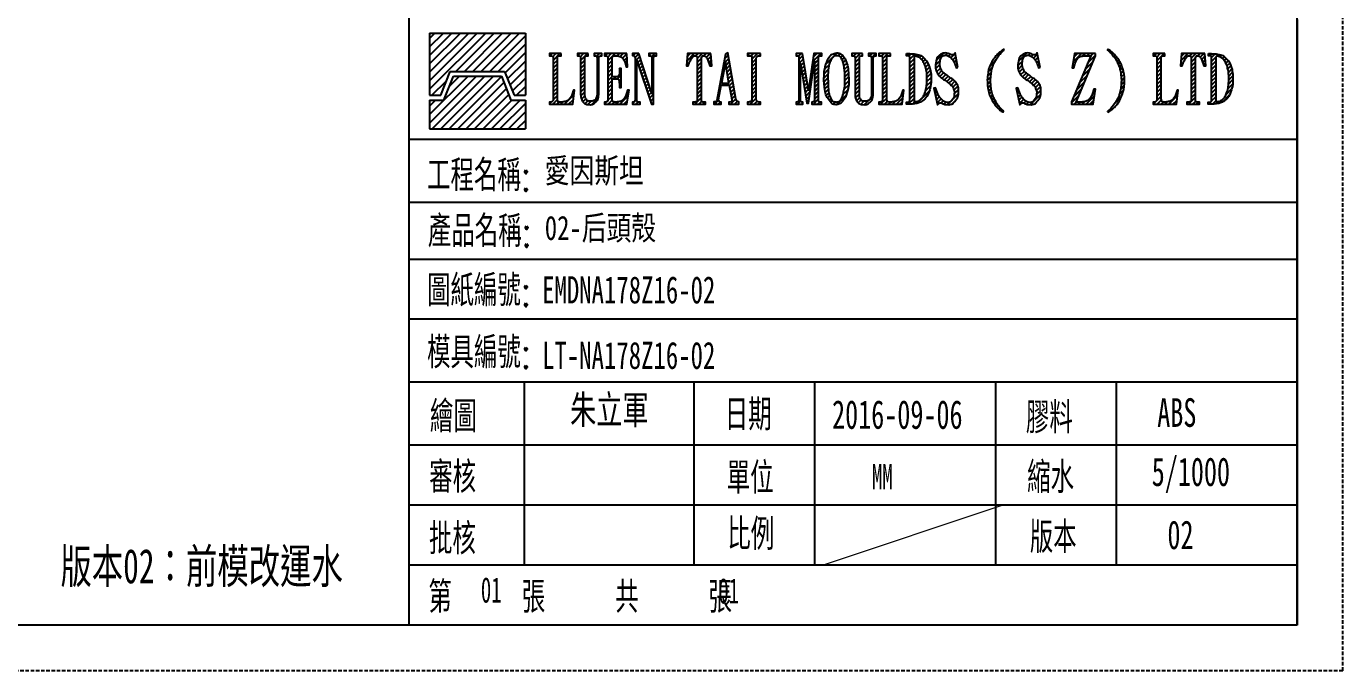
# Model space of a CAD drawing. Header units: inches. Extents: x 133169 to 134399, y -43543 to -42673.
# Drawn here: x 134020.5 to 134399.2, y -43543 to -43357.6 of the extents above; entities that cross this region are included whole.
import ezdxf

# ---------------------------------------------------------------- set-up
doc = ezdxf.new("R2010")
doc.units = ezdxf.units.IN
doc.header["$LTSCALE"] = 2
doc.header["$MEASUREMENT"] = 0
doc.linetypes.add('DASHED', pattern=[0.75, 0.5, -0.25])
doc.layers.get('0').update_dxf_attribs({"linetype": 'CONTINUOUS'})
doc.layers.add('A', color=7, linetype='CONTINUOUS')
doc.layers.add('tg', color=7, linetype='CONTINUOUS')
doc.layers.add('dim', color=3, linetype='CONTINUOUS', lineweight=15)
doc.styles.add('ROMANC', font='romanc', dxfattribs={"width": 0.6, "height": 1})
doc.styles.add('ROMANS', font='ROMANS.shx', dxfattribs={"height": 5, "bigfont": 'chineset.shx'})
doc.styles.get("Standard").update_dxf_attribs({"font": 'txt.shx', "width": 0.67})

# ---------------------------------------------------------------- blocks, each defined once
blk = doc.blocks.new('*X1')
at = {"color": 0}
for p, q in [((-246.88, -247.76), (-241.98, -242.86)), ((-246.88, -246.88), (-242.86, -242.86)), ((-246.6, -248.36), (-241.1, -242.86)), ((-245.71, -248.36), (-240.21, -242.86)), ((-244.83, -248.36), (-239.36, -242.9)), ((-244.8, -243.91), (-243.75, -242.86)), ((-243.94, -248.36), (-239.11, -243.53)), ((-243.06, -248.36), (-238.86, -244.16)), ((-246.88, -245.99), (-246.25, -245.36)), ((-242.18, -248.36), (-238.61, -244.79)), ((-241.29, -248.36), (-238.29, -245.36)), ((-240.41, -248.36), (-237.41, -245.36)), ((-239.53, -248.36), (-236.88, -245.72)), ((-238.64, -248.36), (-236.88, -246.6)), ((-237.76, -248.36), (-236.88, -247.48))]:
    blk.add_line(p, q, dxfattribs=at)
blk = doc.blocks.new('*X0')
at = {"color": 0}
for p, q in [((-246.88, -244.23), (-241.02, -238.36)), ((-246.88, -243.34), (-241.9, -238.36)), ((-246.88, -242.46), (-242.78, -238.36)), ((-246.88, -241.57), (-243.67, -238.36)), ((-246.88, -240.69), (-244.55, -238.36)), ((-246.88, -239.81), (-245.44, -238.36)), ((-246.88, -238.92), (-246.32, -238.36)), ((-244.13, -242.36), (-240.13, -238.36)), ((-243.25, -242.36), (-239.25, -238.36)), ((-242.36, -242.36), (-238.36, -238.36)), ((-241.48, -242.36), (-237.48, -238.36)), ((-240.6, -242.36), (-236.88, -238.65)), ((-239.71, -242.36), (-236.88, -239.53)), ((-238.98, -242.51), (-236.88, -240.41)), ((-238.73, -243.15), (-236.88, -241.3)), ((-238.47, -243.78), (-236.88, -242.18)), ((-238.22, -244.41), (-236.88, -243.06)), ((-246.63, -244.86), (-245.11, -243.34)), ((-237.79, -244.86), (-236.88, -243.95)), ((-245.75, -244.86), (-245.7, -244.81)), ((-236.91, -244.86), (-236.88, -244.83))]:
    blk.add_line(p, q, dxfattribs=at)
blk = doc.blocks.new('20051210.083501')
at = {"layer": 'A'}
for p, q in [((0, 0), (0, -12.46)), ((0, 0), (19.17, 0)), ((19.17, 0), (19.17, -12.46)), ((2.23, -12.46), (4.14, -7.67)), ((4.14, -7.67), (15.02, -7.67)), ((15.02, -7.67), (16.94, -12.46)), ((2.87, -13.42), (4.79, -8.62)), ((4.79, -8.62), (14.37, -8.62)), ((14.37, -8.62), (16.29, -13.42)), ((0, -12.46), (2.23, -12.46)), ((16.94, -12.46), (19.17, -12.46)), ((0, -13.42), (2.87, -13.42)), ((0, -13.42), (0, -19.17)), ((16.29, -13.42), (19.17, -13.42)), ((19.17, -13.42), (19.17, -19.17)), ((0, -19.17), (19.17, -19.17))]:
    blk.add_line(p, q, dxfattribs=at)
at = {"layer": 'A', "xscale": 1.916639999999461, "yscale": 1.916639999999916, "zscale": 1.91664}
for name in ['*X0', '*X1']:
    blk.add_blockref(name, (473.18, 456.86), dxfattribs=at)

msp = doc.modelspace()

# ---------------------------------------------------------------- hatches: boundary and pattern name
h = msp.add_hatch()
h.set_pattern_fill('ANSI31', color=256, scale=0.253108, style=0)
h.set_pattern_definition([(45, (175001.2744, -41907.26515), (-0.568243747, 0.568243747), [])])
h.paths.add_polyline_path([(134360.581, -43379.408), (134360.581, -43380.027), (134361.136, -43380.027, 0.0414633), (134362.191, -43379.982, 0.0098365), (134363.556, -43379.781, 0.0742962), (134364.567, -43379.454, 0.0820892), (134365.813, -43378.553, 0), (134365.813, -43378.553, 0.0994446), (134366.923, -43376.869, 0), (134366.923, -43376.869, 0.0507965), (134367.488, -43374.931, 0), (134367.488, -43374.931, 0.0544958), (134367.67, -43372.437), (134367.67, -43372.437), (134367.633, -43371.427), (134367.469, -43370.39, 0.0652171), (134367.278, -43369.535), (134366.86, -43368.388), (134366.359, -43367.523, 0.0255552), (134365.24, -43366.404, 0.1195021), (134364.148, -43365.813, 0.0499872), (134362.328, -43365.521, 0.0064973), (134361.136, -43365.467), (134360.59, -43365.449), (134360.59, -43366.076), (134361.227, -43366.076, -0.31305), (134361.391, -43366.122, -0.1750245), (134361.509, -43366.45, 0), (134361.509, -43366.45), (134361.509, -43378.99, -0.0611975), (134361.454, -43379.163, 0), (134361.454, -43379.163, -0.2937019), (134361.072, -43379.408)])
h.paths.add_polyline_path([(134362.753, -43366.549), (134362.753, -43378.904, 0.1084649), (134362.819, -43379.204, 0), (134362.819, -43379.204, 0.3983232), (134362.929, -43379.248), (134363.17, -43379.241, 0.0763618), (134363.844, -43379.116, 0), (134363.844, -43379.116, 0.089624), (134364.751, -43378.604, 0), (134364.751, -43378.604, 0.0989952), (134365.469, -43377.718, 0.0470821), (134365.937, -43376.576, 0.0375978), (134366.311, -43374.907, 0), (134366.311, -43374.907, 0.0259589), (134366.442, -43373.494, 0), (134366.442, -43373.494, 0.0205474), (134366.442, -43371.767, 0.0331816), (134366.281, -43370.273, 0), (134366.281, -43370.273, 0.0397704), (134365.959, -43369.029, 0), (134365.959, -43369.029, 0.0390929), (134365.513, -43368.004, 0), (134365.513, -43368.004, 0.0785078), (134364.729, -43366.964, 0), (134364.729, -43366.964, 0.0940735), (134363.792, -43366.349, 0.1004309), (134363.156, -43366.225, 0), (134363.156, -43366.225, 0.0772307), (134362.841, -43366.276), (134362.775, -43366.386)], flags=16)
h.paths.add_polyline_path([(134344.732, -43365.474), (134344.732, -43366.088), (134345.178, -43366.088, -0.4471104), (134345.792, -43366.775), (134345.792, -43378.68, -0.3629609), (134345.178, -43379.415), (134344.756, -43379.415), (134344.756, -43380.029), (134351.431, -43380.029), (134351.913, -43376.017), (134351.6, -43376.017), (134351.359, -43376.872), (134351.359, -43376.872, -0.1151305), (134350.323, -43378.752, -0.1470783), (134349.648, -43379.162, -0.0200187), (134348.648, -43379.378, -0.0920225), (134347.443, -43379.366), (134347.166, -43379.125), (134347.021, -43378.487), (134347.021, -43377.028), (134347.021, -43366.732, -0.1486596), (134347.164, -43366.262, 0), (134347.164, -43366.262, -0.2444346), (134347.504, -43366.076), (134348.087, -43366.076), (134348.087, -43365.474)])
h.paths.add_polyline_path([(134331.603, -43382.138), (134331.729, -43382.353), (134331.968, -43382.204), (134332.788, -43381.641, 0.0700903), (134333.213, -43381.252), (134333.698, -43380.81), (134334.32, -43380.068), (134334.81, -43379.356, 0.0489267), (134335.181, -43378.685, -0.0112917), (134335.786, -43377.369), (134336.025, -43376.651, 0.0452148), (134336.294, -43375.508, 0.0194511), (134336.468, -43373.815, 0.0381497), (134336.45, -43372.439, 0.0187929), (134336.264, -43370.985, 0), (134336.264, -43370.985, 0.0471864), (134335.834, -43369.357, 0.0282667), (134335.301, -43368.131, 0), (134335.301, -43368.131, 0.0441271), (134334.523, -43366.874, 0.0213392), (134333.56, -43365.695, 0.0597799), (134332.483, -43364.744, 0.0000522), (134331.733, -43364.226), (134331.606, -43364.456), (134331.817, -43364.65, -0.0146115), (134332.379, -43365.198, 0), (134332.379, -43365.198, -0.0089534), (134332.866, -43365.719, -0.0238855), (134333.329, -43366.285, 0), (134333.329, -43366.285, -0.0123206), (134333.827, -43366.992, 0), (134333.827, -43366.992, -0.0281505), (134334.348, -43367.877, 0), (134334.348, -43367.877, -0.0165965), (134334.856, -43368.947, -0.0665241), (134335.219, -43370.226, 0.0184753), (134335.367, -43371.032, -0.0507901), (134335.435, -43371.619), (134335.511, -43372.325, -0.0444565), (134335.534, -43373.719, -0.0008859), (134335.433, -43375.101, -0.0557862), (134335.128, -43376.717, 0.0089738), (134334.888, -43377.549), (134334.553, -43378.32), (134333.799, -43379.607), (134333.327, -43380.283), (134332.501, -43381.252)])
h.paths.add_polyline_path([(134352.587, -43369.009), (134352.899, -43365.459), (134359.556, -43365.459), (134359.819, -43368.999), (134359.324, -43368.999), (134358.689, -43367.375, 0.0956872), (134358.185, -43366.477, 0.0984077), (134357.741, -43366.124, 0.2621702), (134357.196, -43366.145, 0.2609355), (134356.914, -43366.649), (134356.914, -43378.864, 0.1320932), (134356.974, -43379.207, 0.2912007), (134357.307, -43379.418), (134358.023, -43379.418), (134358.023, -43380.034), (134354.372, -43380.034), (134354.372, -43379.418), (134355.058, -43379.418, 0.1278797), (134355.522, -43379.277, 0.2609355), (134355.663, -43379.025), (134355.663, -43366.709), (134355.613, -43366.366), (134355.421, -43366.165), (134355.199, -43366.094, 0.2119014), (134354.987, -43366.064, 0.1524638), (134354.261, -43366.538, 0.0886389), (134353.454, -43367.97), (134353.091, -43369.009)])
h.paths.add_polyline_path([(134321.246, -43379.311), (134321.246, -43380.018), (134327.476, -43380.018), (134328.102, -43375.7), (134327.663, -43375.7), (134327.265, -43376.985, -0.078387), (134326.768, -43377.993, -0.0405768), (134326.077, -43378.823), (134325.638, -43379.083), (134325.638, -43379.083, -0.1243815), (134324.703, -43379.36, 0.0324642), (134324.239, -43379.409), (134322.596, -43379.409), (134328.094, -43366.071), (134328.094, -43365.437), (134322.027, -43365.437), (134321.425, -43369.544), (134321.856, -43369.544), (134322.149, -43368.576, -0.0647548), (134322.775, -43367.185, -0.1575087), (134323.768, -43366.339, 0), (134323.768, -43366.339, -0.0914417), (134324.906, -43366.096, 0.0106211), (134325.394, -43366.071), (134326.728, -43366.071)])
h.paths.add_polyline_path([(134296.989, -43373.046, 0.0315123), (134297.134, -43375.295, 0), (134297.134, -43375.295, 0.0402062), (134297.497, -43377.015, 0.0623728), (134298.191, -43378.6, -0.0031537), (134298.958, -43379.906, 0.0650154), (134299.642, -43380.797, 0.0004545), (134300.205, -43381.361, 0.066774), (134301.271, -43382.173, -0.0041036), (134301.562, -43382.342), (134301.684, -43382.131), (134301.431, -43381.882), (134300.788, -43381.211, -0.043122), (134300.032, -43380.271, 0), (134300.032, -43380.271, -0.0144025), (134299.398, -43379.267, 0), (134299.398, -43379.267, -0.0174648), (134298.773, -43378.121, -0.0539346), (134298.534, -43377.478, 0), (134298.534, -43377.478, 0.031882), (134298.388, -43377.027), (134298.196, -43376.163), (134298.196, -43376.163, -0.0371427), (134298.041, -43375.102, 0), (134298.041, -43375.102, 0.0047038), (134297.947, -43373.933, -0.0465851), (134297.952, -43372.609, -0.0007597), (134298.074, -43371.369, -0.0351514), (134298.318, -43369.947, 0), (134298.318, -43369.947, -0.0239146), (134298.656, -43368.806, 0), (134298.656, -43368.806, -0.0614674), (134299.215, -43367.674, 0), (134299.215, -43367.674, 0.0140719), (134299.806, -43366.717, -0.068346), (134300.665, -43365.613, 0.0243719), (134301.168, -43365.073, -0.0490829), (134301.703, -43364.552, 0), (134301.703, -43364.552, 0.0301326), (134301.81, -43364.456), (134301.684, -43364.224), (134301.244, -43364.519, 0.0494384), (134300.118, -43365.447, 0.0177696), (134299.276, -43366.356, 0.042056), (134298.655, -43367.214, 0.0470099), (134297.476, -43369.658, 0.0754491), (134297.196, -43371.005), (134297.093, -43371.679, 0.0385372), (134296.989, -43373.046)])
h.paths.add_polyline_path([(134305.242, -43375.411), (134306.354, -43380.17), (134306.586, -43379.938, -0.1357493), (134307.05, -43379.676, 0), (134307.05, -43379.676, -0.2278345), (134307.652, -43379.799, 0.135743), (134308.27, -43380.047, -0.0672556), (134308.703, -43380.155), (134309.615, -43380.186), (134310.202, -43380.062, 0.1526658), (134310.974, -43379.629, 0.0586811), (134312.056, -43378.177, 0), (134312.056, -43378.177, 0.1413241), (134312.365, -43376.926), (134312.411, -43376.014, 0.0934362), (134312.272, -43374.994, 0), (134312.272, -43374.994, 0.0736867), (134311.685, -43373.835, 0), (134311.685, -43373.835, 0.101128), (134310.449, -43372.677, -0.036431), (134309.398, -43371.92, 0.0378749), (134308.255, -43371.101, 0), (134308.255, -43371.101, -0.105904), (134307.699, -43370.575, 0), (134307.699, -43370.575, -0.0243212), (134307.297, -43369.926, 0), (134307.297, -43369.926, -0.0885428), (134307.081, -43369.293, -0.0445383), (134307.019, -43368.319, 0), (134307.019, -43368.319, -0.0555732), (134307.189, -43367.083, -0.1531711), (134307.683, -43366.28, 0), (134307.683, -43366.28, -0.1349704), (134308.425, -43365.925, 0), (134308.425, -43365.925, -0.1850459), (134309.321, -43366.095, 0.0194675), (134310.032, -43366.496), (134310.572, -43367.083, -0.0923633), (134311.144, -43367.995, 0), (134311.144, -43367.995, -0.0080312), (134311.731, -43369.556), (134312.226, -43369.447), (134311.376, -43365.291), (134311.16, -43365.554, -0.2747762), (134310.387, -43365.832, -0.0854284), (134309.692, -43365.569, 0.1752427), (134308.286, -43365.307, 0.1106125), (134307.019, -43365.816, 0), (134307.019, -43365.816, 0.1819994), (134306.03, -43367.238, 0.0535258), (134305.752, -43369.2, 0.1300031), (134306.123, -43370.823, 0), (134306.123, -43370.823, 0.0775644), (134307.142, -43372.198, 0), (134307.142, -43372.198, 0.0682662), (134308.425, -43373.156, -0.0563125), (134309.599, -43373.99, 0.0033658), (134310.526, -43374.809, 0), (134310.526, -43374.809, -0.1932925), (134310.897, -43375.535), (134311.082, -43375.968, -0.1577109), (134311.175, -43376.972), (134311.098, -43377.853), (134310.804, -43378.502), (134310.31, -43379.166, -0.2441194), (134309.769, -43379.429), (134309.46, -43379.521), (134309.012, -43379.49, -0.1667011), (134308.023, -43379.073, -0.0146364), (134307.127, -43378.223, 0), (134307.127, -43378.223, -0.1187079), (134306.432, -43377.08), (134305.783, -43375.319)])
h.paths.add_polyline_path([(134273.732, -43380.027), (134273.732, -43379.408), (134274.223, -43379.408, 0.2937019), (134274.606, -43379.163, 0), (134274.606, -43379.163, 0.0611975), (134274.66, -43378.99), (134274.66, -43366.45, 0.1750245), (134274.542, -43366.122, 0.31305), (134274.378, -43366.076), (134273.741, -43366.076), (134273.741, -43365.449), (134274.287, -43365.467, -0.0064973), (134275.479, -43365.521, -0.0499872), (134277.299, -43365.813, -0.1195021), (134278.391, -43366.404, 0), (134278.391, -43366.404, -0.0255552), (134279.511, -43367.523), (134280.011, -43368.388), (134280.43, -43369.535, -0.0652171), (134280.621, -43370.39), (134280.785, -43371.427), (134280.821, -43372.437), (134280.821, -43372.437, -0.0544958), (134280.639, -43374.931, 0), (134280.639, -43374.931, -0.0507965), (134280.075, -43376.869, -0.0994446), (134278.965, -43378.553, 0), (134278.965, -43378.553, -0.0820892), (134277.718, -43379.454, 0), (134277.718, -43379.454, -0.0742962), (134276.708, -43379.781, -0.0098365), (134275.343, -43379.982, -0.0414633), (134274.287, -43380.027)])
h.paths.add_polyline_path([(134265.768, -43365.474), (134265.768, -43366.088), (134266.213, -43366.088, -0.4471104), (134266.828, -43366.775), (134266.828, -43378.68, -0.3629609), (134266.213, -43379.415), (134265.792, -43379.415), (134265.792, -43380.029), (134272.467, -43380.029), (134272.949, -43376.017), (134272.636, -43376.017), (134272.395, -43376.872, -0.1151305), (134271.358, -43378.752, -0.1470783), (134270.684, -43379.162, 0), (134270.684, -43379.162, -0.0200187), (134269.684, -43379.378, -0.0920225), (134268.479, -43379.366), (134268.201, -43379.125), (134268.057, -43378.487), (134268.057, -43377.028), (134268.057, -43366.732, -0.1486596), (134268.2, -43366.262, 0), (134268.2, -43366.262, -0.2444346), (134268.54, -43366.076), (134269.123, -43366.076), (134269.123, -43365.474)])
h.paths.add_polyline_path([(134275.904, -43366.549), (134275.904, -43378.904, 0.1084649), (134275.97, -43379.204, 0.3983232), (134276.08, -43379.248), (134276.322, -43379.241, 0.0763618), (134276.995, -43379.116, 0), (134276.995, -43379.116, 0.089624), (134277.903, -43378.604, 0), (134277.903, -43378.604, 0.0989952), (134278.62, -43377.718, 0.0470821), (134279.089, -43376.576, 0.0375978), (134279.462, -43374.907, 0), (134279.462, -43374.907, 0.0259589), (134279.594, -43373.494, 0), (134279.594, -43373.494, 0.0205474), (134279.594, -43371.767, 0), (134279.594, -43371.767, 0.0331816), (134279.433, -43370.273, 0), (134279.433, -43370.273, 0.0397704), (134279.111, -43369.029, 0), (134279.111, -43369.029, 0.0390929), (134278.664, -43368.004, 0), (134278.664, -43368.004, 0.0785078), (134277.881, -43366.964, 0), (134277.881, -43366.964, 0.0940735), (134276.944, -43366.349, 0), (134276.944, -43366.349, 0.1004309), (134276.307, -43366.225, 0), (134276.307, -43366.225, 0.0772307), (134275.992, -43366.276), (134275.926, -43366.386)], flags=16)
h.paths.add_polyline_path([(134249.978, -43373.301), (134250.042, -43373.983), (134250.17, -43375.177), (134250.361, -43376.392, 0.1114199), (134250.916, -43378.076, 0), (134250.916, -43378.076, 0.0496859), (134252.088, -43379.654, 0.186465), (134253.069, -43380.144), (134253.516, -43380.187, 0.0375207), (134254.412, -43379.931, 0.1534797), (134255.35, -43379.206), (134256.181, -43378.012, 0.0128615), (134256.906, -43375.518, 0.0754903), (134257.14, -43373.322, 0.0019683), (134256.991, -43370.232, 0.0822677), (134256.565, -43368.292), (134256.053, -43367.013), (134255.371, -43366.053), (134254.518, -43365.478, 0.2029711), (134253.73, -43365.286, 0.019715), (134252.685, -43365.499, 0), (134252.685, -43365.499, 0.1971419), (134251.662, -43366.245, 0.0532198), (134250.553, -43368.569, 0), (134250.553, -43368.569, 0.0768728), (134250.042, -43371.297)])
h.paths.add_polyline_path([(134241.968, -43379.412), (134241.968, -43380.027), (134243.941, -43380.027), (134243.941, -43379.417), (134243.6, -43379.417, -0.236068), (134243.293, -43379.263, 0), (134243.293, -43379.263, -0.1778629), (134243.227, -43379.043, 0.0731766), (134243.21, -43378.851), (134243.21, -43368.344), (134245.062, -43379.711), (134245.568, -43379.711), (134247.227, -43367.643), (134247.227, -43378.898, 0), (134247.227, -43378.898, -0.1813346), (134247.062, -43379.337), (134246.886, -43379.392), (134246.722, -43379.403), (134246.535, -43379.403), (134246.535, -43380.019), (134249.315, -43380.019), (134249.315, -43379.403), (134248.788, -43379.403, -0.2703491), (134248.524, -43379.249, -0.1661539), (134248.458, -43378.898), (134248.458, -43366.632, -0.2754595), (134248.799, -43366.061), (134249.326, -43366.061), (134249.326, -43365.445), (134247.029, -43365.445), (134245.491, -43376.007), (134243.82, -43365.454), (134241.974, -43365.454), (134241.974, -43366.075), (134242.314, -43366.075, -0.2042261), (134242.65, -43366.217, 0), (134242.65, -43366.217, -0.2004412), (134242.716, -43366.388, 0.0488454), (134242.732, -43366.619), (134242.732, -43378.862, -0.1282881), (134242.633, -43379.241, -0.2763778), (134242.336, -43379.412)])
h.paths.add_polyline_path([(134251.228, -43372.338, 0.0107728), (134251.283, -43374.491, 0.0226526), (134251.5, -43376.843, 0), (134251.5, -43376.843, 0.0660072), (134251.789, -43377.892, 0), (134251.789, -43377.892, 0.0545447), (134252.386, -43378.96, 0), (134252.386, -43378.96, 0.2164164), (134253.291, -43379.484, 0), (134253.291, -43379.484, 0.1433054), (134254.159, -43379.322, 0), (134254.159, -43379.322, 0.1933289), (134255.046, -43378.308, 0.0342724), (134255.643, -43376.137, 0), (134255.643, -43376.137, 0.0520414), (134255.914, -43373.315), (134255.896, -43371.09), (134255.589, -43368.738), (134255.191, -43367.326, -0.0180621), (134254.702, -43366.476, 0.2109706), (134254.268, -43366.132, 0), (134254.268, -43366.132, 0.0423726), (134253.526, -43366.006, 0.2013091), (134252.911, -43366.205, 0.0679648), (134252.35, -43366.838, 0), (134252.35, -43366.838, 0.0561857), (134251.789, -43367.923, 0.0807476), (134251.319, -43370.203)], flags=16)
h.paths.add_polyline_path([(134258.009, -43365.454), (134258.009, -43366.081), (134258.416, -43366.081, -0.4453624), (134258.939, -43366.661), (134258.939, -43377.252, 0.1272962), (134259.461, -43379.272, 0), (134259.461, -43379.272, 0.0960143), (134259.629, -43379.472, -0.0247325), (134260.004, -43379.808), (134260.546, -43380.06, 0.1076234), (134260.978, -43380.156), (134261.778, -43380.169, 0.1445312), (134262.708, -43379.911, 0.0767167), (134263.547, -43379.188, 0.1475227), (134264.057, -43378.027, -0.0034333), (134264.186, -43377.02), (134264.186, -43366.7, -0.3258682), (134264.637, -43366.081), (134265.051, -43366.081), (134265.051, -43365.461), (134262.824, -43365.461), (134262.824, -43366.081), (134263.172, -43366.081, -0.2211811), (134263.45, -43366.21, 0), (134263.45, -43366.21, -0.1386424), (134263.663, -43366.681, 0), (134263.663, -43366.681, -0.0291948), (134263.689, -43366.965), (134263.689, -43376.968, -0.096528), (134263.444, -43378.227, -0.1769594), (134262.772, -43378.969, 0), (134262.772, -43378.969, -0.0838676), (134262.262, -43379.137, -0.0420431), (134261.585, -43379.182, -0.1259814), (134260.998, -43379.021, 0), (134260.998, -43379.021, -0.0862317), (134260.513, -43378.62, 0), (134260.513, -43378.62, -0.130353), (134260.346, -43378.272), (134260.236, -43377.93), (134260.171, -43377.272), (134260.171, -43366.597, -0.403205), (134260.675, -43366.074), (134261.107, -43366.074), (134261.107, -43365.454)])
h.paths.add_polyline_path([(134218.33, -43380.03), (134218.33, -43379.378), (134218.6, -43379.378, 0.0880206), (134218.982, -43379.203, 0), (134218.982, -43379.203, 0.1981024), (134219.157, -43378.933), (134221.621, -43365.63), (134222.305, -43365.276), (134224.61, -43378.52, -0.0340023), (134224.833, -43378.997, 0.3099246), (134225.389, -43379.378), (134225.532, -43379.378), (134225.532, -43380.03), (134222.575, -43380.03), (134222.575, -43379.394), (134222.829, -43379.394), (134223.243, -43379.33), (134223.402, -43379.155, 0.117222), (134223.433, -43378.694), (134222.75, -43374.577), (134220.413, -43374.577), (134219.681, -43378.694, 0.1828166), (134219.729, -43379.092, 0), (134219.729, -43379.092, 0.2793781), (134220.254, -43379.41), (134220.445, -43379.41), (134220.445, -43380.03)])
h.paths.add_polyline_path([(134220.534, -43373.933), (134221.611, -43367.957), (134222.649, -43373.933)], flags=16)
h.paths.add_polyline_path([(134228.028, -43365.464), (134228.028, -43366.08), (134228.384, -43366.08, -0.1151205), (134229.094, -43366.246), (134229.189, -43366.423), (134229.26, -43366.779), (134229.26, -43378.511, -0.165023), (134229.035, -43379.174, -0.196744), (134228.751, -43379.34, 0.0151159), (134228.336, -43379.411), (134228.028, -43379.411), (134228.028, -43380.038), (134231.746, -43380.038), (134231.746, -43379.399), (134231.414, -43379.399, -0.1510207), (134230.763, -43379.198, 0), (134230.763, -43379.198, -0.2299796), (134230.621, -43378.949), (134230.515, -43378.594, -0.1303355), (134230.503, -43378.227), (134230.503, -43366.909, -0.23248), (134230.846, -43366.21, 0), (134230.846, -43366.21, -0.2001016), (134231.332, -43366.08), (134231.724, -43366.08), (134231.724, -43365.464)])
h.paths.add_polyline_path([(134194.912, -43365.455), (134194.912, -43365.995), (134195.009, -43365.995, -0.296966), (134195.564, -43366.356, -0.1129405), (134195.655, -43366.83, 0), (134195.655, -43366.83), (134195.655, -43378.819, 0), (134195.655, -43378.819, -0.139346), (134195.518, -43379.302, 0), (134195.518, -43379.302, -0.2178389), (134195.411, -43379.374, 0.0242396), (134195.217, -43379.415), (134194.912, -43379.415), (134194.912, -43380.026), (134197.066, -43380.026), (134197.066, -43379.409), (134196.557, -43379.409, -0.3152222), (134196.2, -43379.16, -0.090974), (134196.149, -43378.859), (134196.149, -43367.477), (134200.397, -43380.026), (134200.957, -43380.026), (134200.957, -43366.713, -0.1765617), (134201.156, -43366.168, 0), (134201.156, -43366.168, -0.2069332), (134201.298, -43366.097, 0.0522334), (134201.456, -43366.071), (134201.823, -43366.071), (134201.823, -43365.46), (134199.597, -43365.46), (134199.597, -43366.066), (134199.954, -43366.066, -0.1748169), (134200.264, -43366.178, 0), (134200.264, -43366.178, -0.196301), (134200.422, -43366.474, 0.0208197), (134200.458, -43366.718), (134200.458, -43376.934), (134196.705, -43365.455)])
h.paths.add_polyline_path([(134210.448, -43369.009), (134210.761, -43365.459), (134217.418, -43365.459), (134217.68, -43368.999), (134217.186, -43368.999), (134216.55, -43367.375, 0.0956872), (134216.046, -43366.477, 0.0984077), (134215.602, -43366.124, 0.2621702), (134215.057, -43366.145, 0), (134215.057, -43366.145, 0.2609355), (134214.775, -43366.649), (134214.775, -43378.864, 0.1320932), (134214.835, -43379.207, 0), (134214.835, -43379.207, 0.2912007), (134215.168, -43379.418), (134215.884, -43379.418), (134215.884, -43380.034), (134212.233, -43380.034), (134212.233, -43379.418), (134212.919, -43379.418, 0.1278797), (134213.383, -43379.277, 0), (134213.383, -43379.277, 0.2609355), (134213.524, -43379.025), (134213.524, -43366.709), (134213.474, -43366.366), (134213.282, -43366.165), (134213.06, -43366.094, 0.2119014), (134212.848, -43366.064, 0.1524638), (134212.122, -43366.538, 0.0886389), (134211.315, -43367.97), (134210.952, -43369.009)])
h.paths.add_polyline_path([(134281.561, -43375.411), (134282.673, -43380.17), (134282.905, -43379.938, -0.1357493), (134283.369, -43379.676, 0), (134283.369, -43379.676, -0.2278345), (134283.971, -43379.799, 0.135743), (134284.589, -43380.047, -0.0672556), (134285.022, -43380.155), (134285.933, -43380.186), (134286.52, -43380.062, 0.1526658), (134287.293, -43379.629, 0.0586811), (134288.375, -43378.177, 0), (134288.375, -43378.177, 0.1413241), (134288.684, -43376.926), (134288.73, -43376.014, 0.0934362), (134288.591, -43374.994, 0.0736867), (134288.004, -43373.835, 0), (134288.004, -43373.835, 0.101128), (134286.768, -43372.677, -0.036431), (134285.717, -43371.92, 0.0378749), (134284.574, -43371.101, -0.105904), (134284.017, -43370.575, 0), (134284.017, -43370.575, -0.0243212), (134283.616, -43369.926, -0.0885428), (134283.399, -43369.293, -0.0445383), (134283.338, -43368.319, 0), (134283.338, -43368.319, -0.0555732), (134283.508, -43367.083, 0), (134283.508, -43367.083, -0.153171), (134284.002, -43366.28, 0), (134284.002, -43366.28, -0.1349704), (134284.744, -43365.925, -0.1850459), (134285.64, -43366.095, 0.0194675), (134286.351, -43366.496), (134286.891, -43367.083, -0.0923633), (134287.463, -43367.995, -0.0080312), (134288.05, -43369.556), (134288.545, -43369.447), (134287.695, -43365.291), (134287.478, -43365.554, -0.2747762), (134286.706, -43365.832, -0.0854284), (134286.011, -43365.569, 0.1752427), (134284.605, -43365.307, 0.1106125), (134283.338, -43365.816, 0), (134283.338, -43365.816, 0.1819994), (134282.349, -43367.238, 0.0535258), (134282.071, -43369.2, 0.1300031), (134282.441, -43370.823, 0), (134282.441, -43370.823, 0.0775644), (134283.461, -43372.198, 0), (134283.461, -43372.198, 0.0682662), (134284.744, -43373.156, -0.0563125), (134285.918, -43373.99, 0.0033658), (134286.845, -43374.809, -0.1932925), (134287.216, -43375.535), (134287.401, -43375.968, -0.1577109), (134287.494, -43376.972), (134287.417, -43377.853), (134287.123, -43378.502), (134286.629, -43379.166, -0.2441194), (134286.088, -43379.429), (134285.779, -43379.521), (134285.331, -43379.49, -0.1667011), (134284.342, -43379.073, -0.0146364), (134283.446, -43378.223, 0), (134283.446, -43378.223, -0.1187079), (134282.75, -43377.08), (134282.102, -43375.319)])
h.paths.add_polyline_path([(134179.047, -43365.454), (134179.047, -43366.081), (134179.454, -43366.081, -0.4453624), (134179.976, -43366.661), (134179.976, -43377.252, 0.1272962), (134180.499, -43379.272, 0), (134180.499, -43379.272, 0.0960143), (134180.667, -43379.472, -0.0247325), (134181.041, -43379.808), (134181.583, -43380.06, 0.1076234), (134182.016, -43380.156), (134182.816, -43380.169, 0.1445312), (134183.746, -43379.911, 0.0767167), (134184.585, -43379.188, 0.1475227), (134185.094, -43378.027, 0), (134185.094, -43378.027, -0.0034333), (134185.223, -43377.02), (134185.223, -43366.7, -0.3258682), (134185.675, -43366.081), (134186.088, -43366.081), (134186.088, -43365.461), (134183.862, -43365.461), (134183.862, -43366.081), (134184.21, -43366.081, -0.2211811), (134184.488, -43366.21, 0), (134184.488, -43366.21, -0.1386424), (134184.701, -43366.681, 0), (134184.701, -43366.681, -0.0291948), (134184.727, -43366.965), (134184.727, -43376.968, -0.096528), (134184.481, -43378.227, 0), (134184.481, -43378.227, -0.1769594), (134183.81, -43378.969, 0), (134183.81, -43378.969, -0.0838676), (134183.3, -43379.137, 0), (134183.3, -43379.137, -0.0420431), (134182.623, -43379.182, -0.1259814), (134182.035, -43379.021, 0), (134182.035, -43379.021, -0.0862317), (134181.551, -43378.62, 0), (134181.551, -43378.62, -0.130353), (134181.383, -43378.272), (134181.274, -43377.93), (134181.209, -43377.272), (134181.209, -43366.597, -0.403205), (134181.713, -43366.074), (134182.145, -43366.074), (134182.145, -43365.454)])
h.paths.add_polyline_path([(134171.01, -43365.474), (134171.01, -43366.088), (134171.456, -43366.088, -0.4471104), (134172.07, -43366.775), (134172.07, -43378.68, -0.3629609), (134171.456, -43379.415), (134171.034, -43379.415), (134171.034, -43380.029), (134177.709, -43380.029), (134178.191, -43376.017), (134177.878, -43376.017), (134177.637, -43376.872, -0.1151305), (134176.6, -43378.752, -0.1470783), (134175.926, -43379.162, -0.0200187), (134174.926, -43379.378, -0.0920225), (134173.721, -43379.366), (134173.444, -43379.125), (134173.299, -43378.487), (134173.299, -43377.028), (134173.299, -43366.732, -0.1486596), (134173.442, -43366.262, -0.2444346), (134173.782, -43366.076), (134174.365, -43366.076), (134174.365, -43365.474)])
h.paths.add_polyline_path([(134186.819, -43379.412), (134186.819, -43380.025), (134193.313, -43380.025), (134193.937, -43376.006), (134193.472, -43376.006), (134193.197, -43376.99, -0.0700144), (134192.753, -43378.005, 0), (134192.753, -43378.005, -0.0973563), (134191.843, -43378.988, -0.1183441), (134191.208, -43379.253, 0.0157214), (134190.606, -43379.369, -0.1268605), (134189.559, -43379.338, 0), (134189.559, -43379.338, -0.306736), (134189.093, -43378.777, 0.0118619), (134189.04, -43378.343), (134189.04, -43372.706), (134190.458, -43372.706, -0.4453624), (134191.029, -43373.341), (134191.103, -43373.743), (134191.124, -43374.123), (134191.124, -43375.234), (134191.642, -43375.234), (134191.642, -43369.787), (134191.124, -43369.787), (134191.124, -43371.056, -0.145032), (134190.87, -43371.913, -0.2828165), (134190.447, -43372.114), (134189.04, -43372.114), (134189.04, -43366.773, -0.3574663), (134189.569, -43366.128, -0.0655863), (134190.362, -43366.075, 0), (134190.362, -43366.075, -0.104851), (134191.494, -43366.392, 0), (134191.494, -43366.392, -0.1044537), (134192.224, -43366.995, 0), (134192.224, -43366.995, -0.127245), (134192.742, -43368.158), (134193.049, -43369.227), (134193.504, -43369.227), (134193.239, -43365.461), (134186.872, -43365.461), (134186.872, -43366.075), (134187.327, -43366.075, -0.3243613), (134187.75, -43366.381, 0), (134187.75, -43366.381, -0.0911807), (134187.803, -43366.773), (134187.803, -43378.555, 0), (134187.803, -43378.555, -0.0812777), (134187.708, -43379.137, -0.2346711), (134187.539, -43379.306, 0), (134187.539, -43379.306, 0.0697377), (134187.327, -43379.412)])

# ---------------------------------------------------------------- linework, layer by layer
for points in [[(134174.365, -43365.474), (134171.01, -43365.474), (134171.01, -43366.088), (134171.456, -43366.088, -0.4471104), (134172.07, -43366.775), (134172.07, -43378.68, -0.3629609), (134171.456, -43379.415), (134171.034, -43379.415), (134171.034, -43380.029), (134177.709, -43380.029), (134178.191, -43376.017), (134177.878, -43376.017), (134177.637, -43376.872, -0.1151305), (134176.6, -43378.752, -0.1470783), (134175.926, -43379.162, -0.0200187), (134174.926, -43379.378, -0.0920225), (134173.721, -43379.366), (134173.444, -43379.125), (134173.299, -43378.487), (134173.299, -43377.028), (134173.299, -43366.732, -0.1486596), (134173.442, -43366.262, -0.2444346), (134173.782, -43366.076), (134174.365, -43366.076)], [(134182.145, -43365.454), (134179.047, -43365.454), (134179.047, -43366.081), (134179.454, -43366.081, -0.4453624), (134179.976, -43366.661), (134179.976, -43377.252, 0.1272962), (134180.499, -43379.272, 0.0960143), (134180.667, -43379.472, -0.0247325), (134181.041, -43379.808), (134181.583, -43380.06, 0.1076234), (134182.016, -43380.156), (134182.816, -43380.169, 0.1445312), (134183.746, -43379.911, 0.0767167), (134184.585, -43379.188, 0.1475227), (134185.094, -43378.027, -0.0034333), (134185.223, -43377.02), (134185.223, -43366.7, -0.3258682), (134185.675, -43366.081), (134186.088, -43366.081), (134186.088, -43365.461), (134183.862, -43365.461), (134183.862, -43366.081), (134184.21, -43366.081, -0.2211811), (134184.488, -43366.21, -0.1386424), (134184.701, -43366.681, -0.0291948), (134184.727, -43366.965), (134184.727, -43376.968, -0.096528), (134184.481, -43378.227, -0.1769594), (134183.81, -43378.969, -0.0838676), (134183.3, -43379.137, -0.0420431), (134182.623, -43379.182, -0.1259814), (134182.035, -43379.021, -0.0862317), (134181.551, -43378.62, -0.130353), (134181.383, -43378.272), (134181.274, -43377.93), (134181.209, -43377.272), (134181.209, -43366.597, -0.403205), (134181.713, -43366.074), (134182.145, -43366.074)], [(134217.418, -43365.459), (134210.761, -43365.459), (134210.448, -43369.009), (134210.952, -43369.009), (134211.315, -43367.97, -0.0886389), (134212.122, -43366.538, -0.1524638), (134212.848, -43366.064, -0.2119014), (134213.06, -43366.094), (134213.282, -43366.165), (134213.474, -43366.366), (134213.524, -43366.709), (134213.524, -43379.025, -0.2609355), (134213.383, -43379.277, -0.1278797), (134212.919, -43379.418), (134212.233, -43379.418), (134212.233, -43380.034), (134215.884, -43380.034), (134215.884, -43379.418), (134215.168, -43379.418, -0.2912007), (134214.835, -43379.207, -0.1320932), (134214.775, -43378.864), (134214.775, -43366.649, -0.2609355), (134215.057, -43366.145, -0.2621702), (134215.602, -43366.124, -0.0984077), (134216.046, -43366.477, -0.0956872), (134216.55, -43367.375), (134217.186, -43368.999), (134217.68, -43368.999)], [(134221.621, -43365.63), (134219.157, -43378.933, -0.1981024), (134218.982, -43379.203, -0.0880206), (134218.6, -43379.378), (134218.33, -43379.378), (134218.33, -43380.03), (134220.445, -43380.03), (134220.445, -43379.41), (134220.254, -43379.41, -0.2793781), (134219.729, -43379.092, -0.1828166), (134219.681, -43378.694), (134220.413, -43374.577), (134222.75, -43374.577), (134223.433, -43378.694, -0.117222), (134223.402, -43379.155), (134223.243, -43379.33), (134222.829, -43379.394), (134222.575, -43379.394), (134222.575, -43380.03), (134225.532, -43380.03), (134225.532, -43379.378), (134225.389, -43379.378, -0.3099246), (134224.833, -43378.997, 0.0340023), (134224.61, -43378.52), (134222.305, -43365.276)], [(134231.724, -43365.464), (134228.028, -43365.464), (134228.028, -43366.08), (134228.384, -43366.08, -0.1151205), (134229.094, -43366.246), (134229.189, -43366.423), (134229.26, -43366.779), (134229.26, -43378.511, -0.165023), (134229.035, -43379.174, -0.196744), (134228.751, -43379.34, 0.0151159), (134228.336, -43379.411), (134228.028, -43379.411), (134228.028, -43380.038), (134231.746, -43380.038), (134231.746, -43379.399), (134231.414, -43379.399, -0.1510207), (134230.763, -43379.198, -0.2299796), (134230.621, -43378.949), (134230.515, -43378.594, -0.1303355), (134230.503, -43378.227), (134230.503, -43366.909, -0.23248), (134230.846, -43366.21, -0.2001016), (134231.332, -43366.08), (134231.724, -43366.08)], [(134243.82, -43365.454), (134241.974, -43365.454), (134241.974, -43366.075), (134242.314, -43366.075, -0.2042261), (134242.65, -43366.217, -0.2004412), (134242.716, -43366.388, 0.0488454), (134242.732, -43366.619), (134242.732, -43378.862, -0.1282881), (134242.633, -43379.241, -0.2763778), (134242.336, -43379.412), (134241.968, -43379.412), (134241.968, -43380.027), (134243.941, -43380.027), (134243.941, -43379.417), (134243.6, -43379.417, -0.236068), (134243.293, -43379.263, -0.1778629), (134243.227, -43379.043, 0.0731766), (134243.21, -43378.851), (134243.21, -43368.344), (134245.062, -43379.711), (134245.568, -43379.711), (134247.227, -43367.643), (134247.227, -43378.898, -0.1813346), (134247.062, -43379.337), (134246.886, -43379.392), (134246.722, -43379.403), (134246.535, -43379.403), (134246.535, -43380.019), (134249.315, -43380.019), (134249.315, -43379.403), (134248.788, -43379.403, -0.2703491), (134248.524, -43379.249, -0.1661539), (134248.458, -43378.898), (134248.458, -43366.632, -0.2754595), (134248.799, -43366.061), (134249.326, -43366.061), (134249.326, -43365.445), (134247.029, -43365.445), (134245.491, -43376.007)], [(134249.978, -43373.301), (134250.042, -43371.297, -0.0768728), (134250.553, -43368.569, -0.0532198), (134251.662, -43366.245, -0.1971419), (134252.685, -43365.499, -0.019715), (134253.73, -43365.286, -0.2029711), (134254.518, -43365.478), (134255.371, -43366.053), (134256.053, -43367.013), (134256.565, -43368.292, -0.0822677), (134256.991, -43370.232, -0.0019683), (134257.14, -43373.322, -0.0754903), (134256.906, -43375.518, -0.0128615), (134256.181, -43378.012), (134255.35, -43379.206, -0.1534797), (134254.412, -43379.931, -0.0375207), (134253.516, -43380.187), (134253.069, -43380.144, -0.186465), (134252.088, -43379.654, -0.0496859), (134250.916, -43378.076, -0.1114199), (134250.361, -43376.392), (134250.17, -43375.177), (134250.042, -43373.983)], [(134251.228, -43372.338), (134251.319, -43370.203, -0.0807476), (134251.789, -43367.923, -0.0561857), (134252.35, -43366.838, -0.0679648), (134252.911, -43366.205, -0.2013091), (134253.526, -43366.006, -0.0423726), (134254.268, -43366.132, -0.2109706), (134254.702, -43366.476, 0.0180621), (134255.191, -43367.326), (134255.589, -43368.738), (134255.896, -43371.09), (134255.914, -43373.315, -0.0520414), (134255.643, -43376.137, -0.0342724), (134255.046, -43378.308, -0.1933289), (134254.159, -43379.322, -0.1433054), (134253.291, -43379.484, -0.2164164), (134252.386, -43378.96, -0.0545447), (134251.789, -43377.892, -0.0660072), (134251.5, -43376.843, -0.0226526), (134251.283, -43374.491, -0.0107728)], [(134261.107, -43365.454), (134258.009, -43365.454), (134258.009, -43366.081), (134258.416, -43366.081, -0.4453624), (134258.939, -43366.661), (134258.939, -43377.252, 0.1272962), (134259.461, -43379.272, 0.0960143), (134259.629, -43379.472, -0.0247325), (134260.004, -43379.808), (134260.546, -43380.06, 0.1076234), (134260.978, -43380.156), (134261.778, -43380.169, 0.1445312), (134262.708, -43379.911, 0.0767167), (134263.547, -43379.188, 0.1475227), (134264.057, -43378.027, -0.0034333), (134264.186, -43377.02), (134264.186, -43366.7, -0.3258682), (134264.637, -43366.081), (134265.051, -43366.081), (134265.051, -43365.461), (134262.824, -43365.461), (134262.824, -43366.081), (134263.172, -43366.081, -0.2211811), (134263.45, -43366.21, -0.1386424), (134263.663, -43366.681, -0.0291948), (134263.689, -43366.965), (134263.689, -43376.968, -0.096528), (134263.444, -43378.227, -0.1769594), (134262.772, -43378.969, -0.0838676), (134262.262, -43379.137, -0.0420431), (134261.585, -43379.182, -0.1259814), (134260.998, -43379.021, -0.0862317), (134260.513, -43378.62, -0.130353), (134260.346, -43378.272), (134260.236, -43377.93), (134260.171, -43377.272), (134260.171, -43366.597, -0.403205), (134260.675, -43366.074), (134261.107, -43366.074)], [(134269.123, -43365.474), (134265.768, -43365.474), (134265.768, -43366.088), (134266.213, -43366.088, -0.4471104), (134266.828, -43366.775), (134266.828, -43378.68, -0.3629609), (134266.213, -43379.415), (134265.792, -43379.415), (134265.792, -43380.029), (134272.467, -43380.029), (134272.949, -43376.017), (134272.636, -43376.017), (134272.395, -43376.872, -0.1151305), (134271.358, -43378.752, -0.1470783), (134270.684, -43379.162, -0.0200187), (134269.684, -43379.378, -0.0920225), (134268.479, -43379.366), (134268.201, -43379.125), (134268.057, -43378.487), (134268.057, -43377.028), (134268.057, -43366.732, -0.1486596), (134268.2, -43366.262, -0.2444346), (134268.54, -43366.076), (134269.123, -43366.076)], [(134273.741, -43365.449), (134274.287, -43365.467, -0.0064973), (134275.479, -43365.521, -0.0499872), (134277.299, -43365.813, -0.1195021), (134278.391, -43366.404, -0.0255552), (134279.511, -43367.523), (134280.011, -43368.388), (134280.43, -43369.535, -0.0652171), (134280.621, -43370.39), (134280.785, -43371.427), (134280.821, -43372.437, -0.0544958), (134280.639, -43374.931, -0.0507965), (134280.075, -43376.869, -0.0994446), (134278.965, -43378.553, -0.0820892), (134277.718, -43379.454, -0.0742962), (134276.708, -43379.781, -0.0098365), (134275.343, -43379.982, -0.0414633), (134274.287, -43380.027), (134273.732, -43380.027), (134273.732, -43379.408), (134274.223, -43379.408, 0.2937019), (134274.606, -43379.163, 0.0611975), (134274.66, -43378.99), (134274.66, -43366.45, 0.1750245), (134274.542, -43366.122, 0.31305), (134274.378, -43366.076), (134273.741, -43366.076)], [(134275.904, -43366.549), (134275.904, -43378.904, 0.1084649), (134275.97, -43379.204, 0.3983232), (134276.08, -43379.248), (134276.322, -43379.241, 0.0763618), (134276.995, -43379.116, 0.089624), (134277.903, -43378.604, 0.0989952), (134278.62, -43377.718, 0.0470821), (134279.089, -43376.576, 0.0375978), (134279.462, -43374.907, 0.0259589), (134279.594, -43373.494, 0.0205474), (134279.594, -43371.767, 0.0331816), (134279.433, -43370.273, 0.0397704), (134279.111, -43369.029, 0.0390929), (134278.664, -43368.004, 0.0785078), (134277.881, -43366.964, 0.0940735), (134276.944, -43366.349, 0.1004309), (134276.307, -43366.225, 0.0772307), (134275.992, -43366.276), (134275.926, -43366.386)], [(134288.545, -43369.447), (134287.695, -43365.291), (134287.478, -43365.554, -0.2747762), (134286.706, -43365.832, -0.0854284), (134286.011, -43365.569, 0.1752427), (134284.605, -43365.307, 0.1106125), (134283.338, -43365.816, 0.1819994), (134282.349, -43367.238, 0.0535258), (134282.071, -43369.2, 0.1300031), (134282.441, -43370.823, 0.0775644), (134283.461, -43372.198, 0.0682662), (134284.744, -43373.156, -0.0563125), (134285.918, -43373.99, 0.0033658), (134286.845, -43374.809, -0.1932925), (134287.216, -43375.535), (134287.401, -43375.968, -0.1577109), (134287.494, -43376.972), (134287.417, -43377.853), (134287.123, -43378.502), (134286.629, -43379.166, -0.2441194), (134286.088, -43379.429), (134285.779, -43379.521), (134285.331, -43379.49, -0.1667011), (134284.342, -43379.073, -0.0146364), (134283.446, -43378.223, -0.1187079), (134282.75, -43377.08), (134282.102, -43375.319), (134281.561, -43375.411), (134282.673, -43380.17), (134282.905, -43379.938, -0.1357493), (134283.369, -43379.676, -0.2278345), (134283.971, -43379.799, 0.135743), (134284.589, -43380.047, -0.0672556), (134285.022, -43380.155), (134285.933, -43380.186), (134286.52, -43380.062, 0.1526658), (134287.293, -43379.629, 0.0586811), (134288.375, -43378.177, 0.1413241), (134288.684, -43376.926), (134288.73, -43376.014, 0.0934362), (134288.591, -43374.994, 0.0736867), (134288.004, -43373.835, 0.101128), (134286.768, -43372.677, -0.036431), (134285.717, -43371.92, 0.0378749), (134284.574, -43371.101, -0.105904), (134284.017, -43370.575, -0.0243212), (134283.616, -43369.926, -0.0885428), (134283.399, -43369.293, -0.0445383), (134283.338, -43368.319, -0.0555732), (134283.508, -43367.083, -0.1531711), (134284.002, -43366.28, -0.1349704), (134284.744, -43365.925, -0.1850459), (134285.64, -43366.095, 0.0194675), (134286.351, -43366.496), (134286.891, -43367.083, -0.0923633), (134287.463, -43367.995, -0.0080312), (134288.05, -43369.556)], [(134301.81, -43364.456), (134301.684, -43364.224), (134301.244, -43364.519, 0.0494384), (134300.118, -43365.447, 0.0177696), (134299.276, -43366.356, 0.042056), (134298.655, -43367.214, 0.0470099), (134297.476, -43369.658, 0.0754491), (134297.196, -43371.005), (134297.093, -43371.679, 0.0385372), (134296.989, -43373.046, 0.0315123), (134297.134, -43375.295, 0.0402062), (134297.497, -43377.015, 0.0623728), (134298.191, -43378.6, -0.0031537), (134298.958, -43379.906, 0.0650154), (134299.642, -43380.797, 0.0004545), (134300.205, -43381.361, 0.066774), (134301.271, -43382.173, -0.0041036), (134301.562, -43382.342), (134301.684, -43382.131), (134301.431, -43381.882), (134300.788, -43381.211, -0.043122), (134300.032, -43380.271, -0.0144025), (134299.398, -43379.267, -0.0174648), (134298.773, -43378.121, -0.0539346), (134298.534, -43377.478, 0.031882), (134298.388, -43377.027), (134298.196, -43376.163, -0.0371427), (134298.041, -43375.102, 0.0047038), (134297.947, -43373.933, -0.0465851), (134297.952, -43372.609, -0.0007597), (134298.074, -43371.369, -0.0351514), (134298.318, -43369.947, -0.0239146), (134298.656, -43368.806, -0.0614674), (134299.215, -43367.674, 0.0140719), (134299.806, -43366.717, -0.068346), (134300.665, -43365.613, 0.0243719), (134301.168, -43365.073, -0.0490829), (134301.703, -43364.552, 0.0301326)], [(134312.226, -43369.447), (134311.376, -43365.291), (134311.16, -43365.554, -0.2747762), (134310.387, -43365.832, -0.0854284), (134309.692, -43365.569, 0.1752427), (134308.286, -43365.307, 0.1106125), (134307.019, -43365.816, 0.1819994), (134306.03, -43367.238, 0.0535258), (134305.752, -43369.2, 0.1300031), (134306.123, -43370.823, 0.0775644), (134307.142, -43372.198, 0.0682662), (134308.425, -43373.156, -0.0563125), (134309.599, -43373.99, 0.0033658), (134310.526, -43374.809, -0.1932925), (134310.897, -43375.535), (134311.082, -43375.968, -0.1577109), (134311.175, -43376.972), (134311.098, -43377.853), (134310.804, -43378.502), (134310.31, -43379.166, -0.2441194), (134309.769, -43379.429), (134309.46, -43379.521), (134309.012, -43379.49, -0.1667011), (134308.023, -43379.073, -0.0146364), (134307.127, -43378.223, -0.1187079), (134306.432, -43377.08), (134305.783, -43375.319), (134305.242, -43375.411), (134306.354, -43380.17), (134306.586, -43379.938, -0.1357493), (134307.05, -43379.676, -0.2278345), (134307.652, -43379.799, 0.135743), (134308.27, -43380.047, -0.0672556), (134308.703, -43380.155), (134309.615, -43380.186), (134310.202, -43380.062, 0.1526658), (134310.974, -43379.629, 0.0586811), (134312.056, -43378.177, 0.1413241), (134312.365, -43376.926), (134312.411, -43376.014, 0.0934362), (134312.272, -43374.994, 0.0736867), (134311.685, -43373.835, 0.101128), (134310.449, -43372.677, -0.036431), (134309.398, -43371.92, 0.0378749), (134308.255, -43371.101, -0.105904), (134307.699, -43370.575, -0.0243212), (134307.297, -43369.926, -0.0885428), (134307.081, -43369.293, -0.0445383), (134307.019, -43368.319, -0.0555732), (134307.189, -43367.083, -0.1531711), (134307.683, -43366.28, -0.1349704), (134308.425, -43365.925, -0.1850459), (134309.321, -43366.095, 0.0194675), (134310.032, -43366.496), (134310.572, -43367.083, -0.0923633), (134311.144, -43367.995, -0.0080312), (134311.731, -43369.556)], [(134328.094, -43365.437), (134322.027, -43365.437), (134321.425, -43369.544), (134321.856, -43369.544), (134322.149, -43368.576, -0.0647548), (134322.775, -43367.185, -0.1575087), (134323.768, -43366.339, -0.0914417), (134324.906, -43366.096, 0.0106211), (134325.394, -43366.071), (134326.728, -43366.071), (134321.246, -43379.311), (134321.246, -43380.018), (134327.476, -43380.018), (134328.102, -43375.7), (134327.663, -43375.7), (134327.265, -43376.985, -0.078387), (134326.768, -43377.993, -0.0405768), (134326.077, -43378.823), (134325.638, -43379.083, -0.1243815), (134324.703, -43379.36, 0.0324642), (134324.239, -43379.409), (134322.596, -43379.409), (134328.094, -43366.071)], [(134348.087, -43365.474), (134344.732, -43365.474), (134344.732, -43366.088), (134345.178, -43366.088, -0.4471104), (134345.792, -43366.775), (134345.792, -43378.68, -0.3629609), (134345.178, -43379.415), (134344.756, -43379.415), (134344.756, -43380.029), (134351.431, -43380.029), (134351.913, -43376.017), (134351.6, -43376.017), (134351.359, -43376.872, -0.1151305), (134350.323, -43378.752, -0.1470783), (134349.648, -43379.162, -0.0200187), (134348.648, -43379.378, -0.0920225), (134347.443, -43379.366), (134347.166, -43379.125), (134347.021, -43378.487), (134347.021, -43377.028), (134347.021, -43366.732, -0.1486596), (134347.164, -43366.262, -0.2444346), (134347.504, -43366.076), (134348.087, -43366.076)], [(134359.556, -43365.459), (134352.899, -43365.459), (134352.587, -43369.009), (134353.091, -43369.009), (134353.454, -43367.97, -0.0886389), (134354.261, -43366.538, -0.1524638), (134354.987, -43366.064, -0.2119014), (134355.199, -43366.094), (134355.421, -43366.165), (134355.613, -43366.366), (134355.663, -43366.709), (134355.663, -43379.025, -0.2609355), (134355.522, -43379.277, -0.1278797), (134355.058, -43379.418), (134354.372, -43379.418), (134354.372, -43380.034), (134358.023, -43380.034), (134358.023, -43379.418), (134357.307, -43379.418, -0.2912007), (134356.974, -43379.207, -0.1320932), (134356.914, -43378.864), (134356.914, -43366.649, -0.2609355), (134357.196, -43366.145, -0.2621702), (134357.741, -43366.124, -0.0984077), (134358.185, -43366.477, -0.0956872), (134358.689, -43367.375), (134359.324, -43368.999), (134359.819, -43368.999)], [(134360.59, -43365.449), (134361.136, -43365.467, -0.0064973), (134362.328, -43365.521, -0.0499872), (134364.148, -43365.813, -0.1195021), (134365.24, -43366.404, -0.0255552), (134366.359, -43367.523), (134366.86, -43368.388), (134367.278, -43369.535, -0.0652171), (134367.469, -43370.39), (134367.633, -43371.427), (134367.67, -43372.437, -0.0544958), (134367.488, -43374.931, -0.0507965), (134366.923, -43376.869, -0.0994446), (134365.813, -43378.553, -0.0820892), (134364.567, -43379.454, -0.0742962), (134363.556, -43379.781, -0.0098365), (134362.191, -43379.982, -0.0414633), (134361.136, -43380.027), (134360.581, -43380.027), (134360.581, -43379.408), (134361.072, -43379.408, 0.2937019), (134361.454, -43379.163, 0.0611975), (134361.509, -43378.99), (134361.509, -43366.45, 0.1750245), (134361.391, -43366.122, 0.31305), (134361.227, -43366.076), (134360.59, -43366.076)], [(134362.753, -43366.549), (134362.753, -43378.904, 0.1084649), (134362.819, -43379.204, 0.3983232), (134362.929, -43379.248), (134363.17, -43379.241, 0.0763618), (134363.844, -43379.116, 0.089624), (134364.751, -43378.604, 0.0989952), (134365.469, -43377.718, 0.0470821), (134365.937, -43376.576, 0.0375978), (134366.311, -43374.907, 0.0259589), (134366.442, -43373.494, 0.0205474), (134366.442, -43371.767, 0.0331816), (134366.281, -43370.273, 0.0397704), (134365.959, -43369.029, 0.0390929), (134365.513, -43368.004, 0.0785078), (134364.729, -43366.964, 0.0940735), (134363.792, -43366.349, 0.1004309), (134363.156, -43366.225, 0.0772307), (134362.841, -43366.276), (134362.775, -43366.386)]]:
    msp.add_lwpolyline(points, format="xyb", close=True)
for points in [[(134193.239, -43365.461), (134186.872, -43365.461), (134186.872, -43366.075), (134187.327, -43366.075, -0.3243613), (134187.75, -43366.381, -0.0911807), (134187.803, -43366.773), (134187.803, -43378.555, -0.0812777), (134187.708, -43379.137, -0.2346711), (134187.539, -43379.306, 0.0697377), (134187.327, -43379.412), (134186.819, -43379.412), (134186.819, -43380.025), (134193.313, -43380.025), (134193.937, -43376.006), (134193.472, -43376.006), (134193.197, -43376.99, -0.0700144), (134192.753, -43378.005, -0.0973563), (134191.843, -43378.988, -0.1183441), (134191.208, -43379.253, 0.0157214), (134190.606, -43379.369, -0.1268605), (134189.559, -43379.338, -0.306736), (134189.093, -43378.777, 0.0118619), (134189.04, -43378.343), (134189.04, -43372.706), (134190.458, -43372.706, -0.4453624), (134191.029, -43373.341), (134191.103, -43373.743), (134191.124, -43374.123), (134191.124, -43375.234), (134191.642, -43375.234), (134191.642, -43369.787), (134191.124, -43369.787), (134191.124, -43371.056, -0.145032), (134190.87, -43371.913, -0.2828165), (134190.447, -43372.114), (134189.04, -43372.114), (134189.04, -43366.773, -0.3574663), (134189.569, -43366.128, -0.0655863), (134190.362, -43366.075, -0.104851), (134191.494, -43366.392, -0.1044537), (134192.224, -43366.995, -0.127245), (134192.742, -43368.158), (134193.049, -43369.227), (134193.504, -43369.227), (134193.239, -43365.461)], [(134196.705, -43365.455), (134194.912, -43365.455), (134194.912, -43365.995), (134195.009, -43365.995, -0.296966), (134195.564, -43366.356, -0.1129405), (134195.655, -43366.83), (134195.655, -43378.819, -0.139346), (134195.518, -43379.302, -0.2178389), (134195.411, -43379.374, 0.0242396), (134195.217, -43379.415), (134194.912, -43379.415), (134194.912, -43380.026), (134197.066, -43380.026), (134197.066, -43379.409), (134196.557, -43379.409, -0.3152222), (134196.2, -43379.16, -0.090974), (134196.149, -43378.859), (134196.149, -43367.477), (134200.397, -43380.026), (134200.957, -43380.026), (134200.957, -43366.713, -0.1765617), (134201.156, -43366.168, -0.2069332), (134201.298, -43366.097, 0.0522334), (134201.456, -43366.071), (134201.823, -43366.071), (134201.823, -43365.46), (134199.597, -43365.46), (134199.597, -43366.066), (134199.954, -43366.066, -0.1748169), (134200.264, -43366.178, -0.196301), (134200.422, -43366.474, 0.0208197), (134200.458, -43366.718), (134200.458, -43376.934), (134196.705, -43365.455)], [(134331.733, -43364.226), (134331.606, -43364.456), (134331.817, -43364.65, -0.0146115), (134332.379, -43365.198, -0.0089534), (134332.866, -43365.719, -0.0238855), (134333.329, -43366.285, -0.0123206), (134333.827, -43366.992, -0.0281505), (134334.348, -43367.877, -0.0165965), (134334.856, -43368.947, -0.0665241), (134335.219, -43370.226, 0.0184753), (134335.367, -43371.032, -0.0507901), (134335.435, -43371.619), (134335.511, -43372.325, -0.0444565), (134335.534, -43373.719, -0.0008859), (134335.433, -43375.101, -0.0557862), (134335.128, -43376.717, 0.0089738), (134334.888, -43377.549), (134334.553, -43378.32), (134333.799, -43379.607), (134333.327, -43380.283), (134332.501, -43381.252), (134331.603, -43382.138), (134331.729, -43382.353), (134331.968, -43382.204), (134332.788, -43381.641, 0.0700903), (134333.213, -43381.252), (134333.698, -43380.81), (134334.32, -43380.068), (134334.81, -43379.356, 0.0489267), (134335.181, -43378.685, -0.0112917), (134335.786, -43377.369), (134336.025, -43376.651, 0.0452148), (134336.294, -43375.508, 0.0194511), (134336.468, -43373.815, 0.0381497), (134336.45, -43372.439, 0.0187929), (134336.264, -43370.985, 0.0471864), (134335.834, -43369.357, 0.0282667), (134335.301, -43368.131, 0.0441271), (134334.523, -43366.874, 0.0213392), (134333.56, -43365.695, 0.0597799), (134332.483, -43364.744, 0.0000522), (134331.733, -43364.226)]]:
    msp.add_lwpolyline(points, format="xyb")
msp.add_lwpolyline([(134220.534, -43373.933), (134222.649, -43373.933), (134221.611, -43367.957)], close=True)
at = {"layer": 'A', "linetype": 'DASHED'}
for q in [(134399.236, -42673.197), (133169.472, -43543.029)]:
    msp.add_line((134399.236, -43543.029), q, dxfattribs=at)
at = {"layer": 'A'}
for p, q in [((134386.101, -43529.894), (134386.101, -42686.332)), ((134130.518, -43317.206), (134130.518, -43529.894)), ((134386.101, -43355.673), (134386.101, -43529.894)), ((134386.101, -43390.172), (134130.518, -43390.172)), ((134386.101, -43408.284), (134130.518, -43408.284)), ((134386.101, -43424.671), (134130.518, -43424.671)), ((134386.101, -43441.921), (134130.518, -43441.921)), ((134386.101, -43460.033), (134130.518, -43460.033)), ((134163.707, -43460.033), (134163.707, -43512.644)), ((134212.578, -43460.033), (134212.578, -43512.644)), ((134247.283, -43460.033), (134247.283, -43512.644)), ((134299.339, -43460.033), (134299.339, -43512.644)), ((134334.044, -43460.033), (134334.044, -43512.644)), ((134386.101, -43478.145), (134130.518, -43478.145)), ((134386.101, -43495.395), (134130.518, -43495.395)), ((134386.101, -43512.644), (134130.518, -43512.644)), ((134386.101, -43529.894), (133182.608, -43529.894)), ((134386.101, -43529.894), (134130.518, -43529.894))]:
    msp.add_line(p, q, dxfattribs=at)
at = {"layer": 'dim', "linetype": 'ByBlock'}
msp.add_line((134249.556, -43512.644), (134301.305, -43495.395), dxfattribs=at)

# ---------------------------------------------------------------- block references
at = {"layer": 'A', "xscale": 1.437470778250142, "yscale": 1.437470778239073, "zscale": 1.437470778238815}
msp.add_blockref('20051210.083501', (134136.515, -43359.562), dxfattribs=at)

# ---------------------------------------------------------------- texts
at = {"ltscale": 0.2, "attachment_point": 1}
for s, insert, char_height, width in [('{\\f細明體|b0|i0|c136|p0;\\W0.75;\\C3;愛因斯坦}', (134169.656, -43395.673), 6.95721, 220.87114), ('{\\f細明體|b0|i0|c136|p0;\\W0.75;\\C3;02-后頭殻}', (134169.656, -43412.137), 6.95721, 220.87114), ('{\\f細明體|b0|i0|c136|p0;\\C3;EMDNA178Z16-02}', (134168.886, -43429.542), 7.81138, 254.00181), ('{\\f細明體|b0|i0|c136|p0;\\C3;LT-NA178Z16-02}', (134168.886, -43448.394), 7.81138, 254.00181)]:
    msp.add_mtext(s, dxfattribs=dict(at, insert=insert, char_height=char_height, width=width))
at = {"attachment_point": 1}
for s, insert, char_height, width in [('{\\fDFKai-SB|b0|i0|c136|p0;\\C3;朱立軍}', (134176.932, -43463.805), 8.23851, 116.17181), ('{\\fDFKai-SB|b0|i0|c136|p0;\\C3;2016-09-06}', (134252.316, -43465.195), 8.23851, 116.17181), ('{\\f細明體|b0|i0|c136|p49;ABS}', (134345.88, -43464.634), 8.23851, 116.17181), ('{\\f細明體|b0|i0|c136|p49;5/1000}', (134344.291, -43481.658), 8.23851, 116.17181), ('{\\f細明體|b0|i0|c136|p49;02}', (134348.816, -43499.813), 8.23851, 116.17181), ('{\\f細明體|b0|i0|c136|p49;版本02：前模改運水}', (134030.272, -43508.003), 9.88621, 139.40617)]:
    msp.add_mtext(s, dxfattribs=dict(at, insert=insert, char_height=char_height, width=width))
at = {"layer": 'A', "style": 'ROMANS', "width": 0.75}
for s, height, p in [('工程名稱:', 8.9986, (134135.776, -43405.041)), ('產品名稱:', 8.9986, (134135.998, -43421.087)), ('圖紙編號:', 8.9986, (134135.776, -43438.17)), ('模具編號:', 8.9986, (134135.776, -43456.031)), ('繪圖', 8.9986, (134136.595, -43474.433)), ('日期', 8.9986, (134221.454, -43473.902)), ('膠料', 8.9986, (134308.101, -43474.765)), ('審核', 8.9986, (134136.398, -43491.855)), ('單位', 8.9986, (134221.992, -43492.074)), ('縮水', 8.9986, (134308.439, -43491.925)), ('批核', 8.9986, (134136.332, -43509.59)), ('比例', 8.9986, (134222.178, -43508.266)), ('版本', 8.9986, (134309.192, -43509.136)), ('第    張    共    張', 8.99858, (134136.17, -43526.383))]:
    msp.add_text(s, height=height, dxfattribs=at).set_placement(p)
at = {"layer": 'tg', "color": 3, "char_height": 7.30235, "width": 361.38668, "attachment_point": 1, "style": 'ROMANC'}
for s, insert in [('{\\f細明體|b0|i0|c136|p49;MM}', (134263.789, -43483.541)), ('{\\f細明體|b0|i0|c136|p49;01}', (134151.267, -43516.124)), ('{\\f細明體|b0|i0|c136|p49;01}', (134219.593, -43516.397))]:
    msp.add_mtext(s, dxfattribs=dict(at, insert=insert))

doc.saveas('drawing.dxf')
